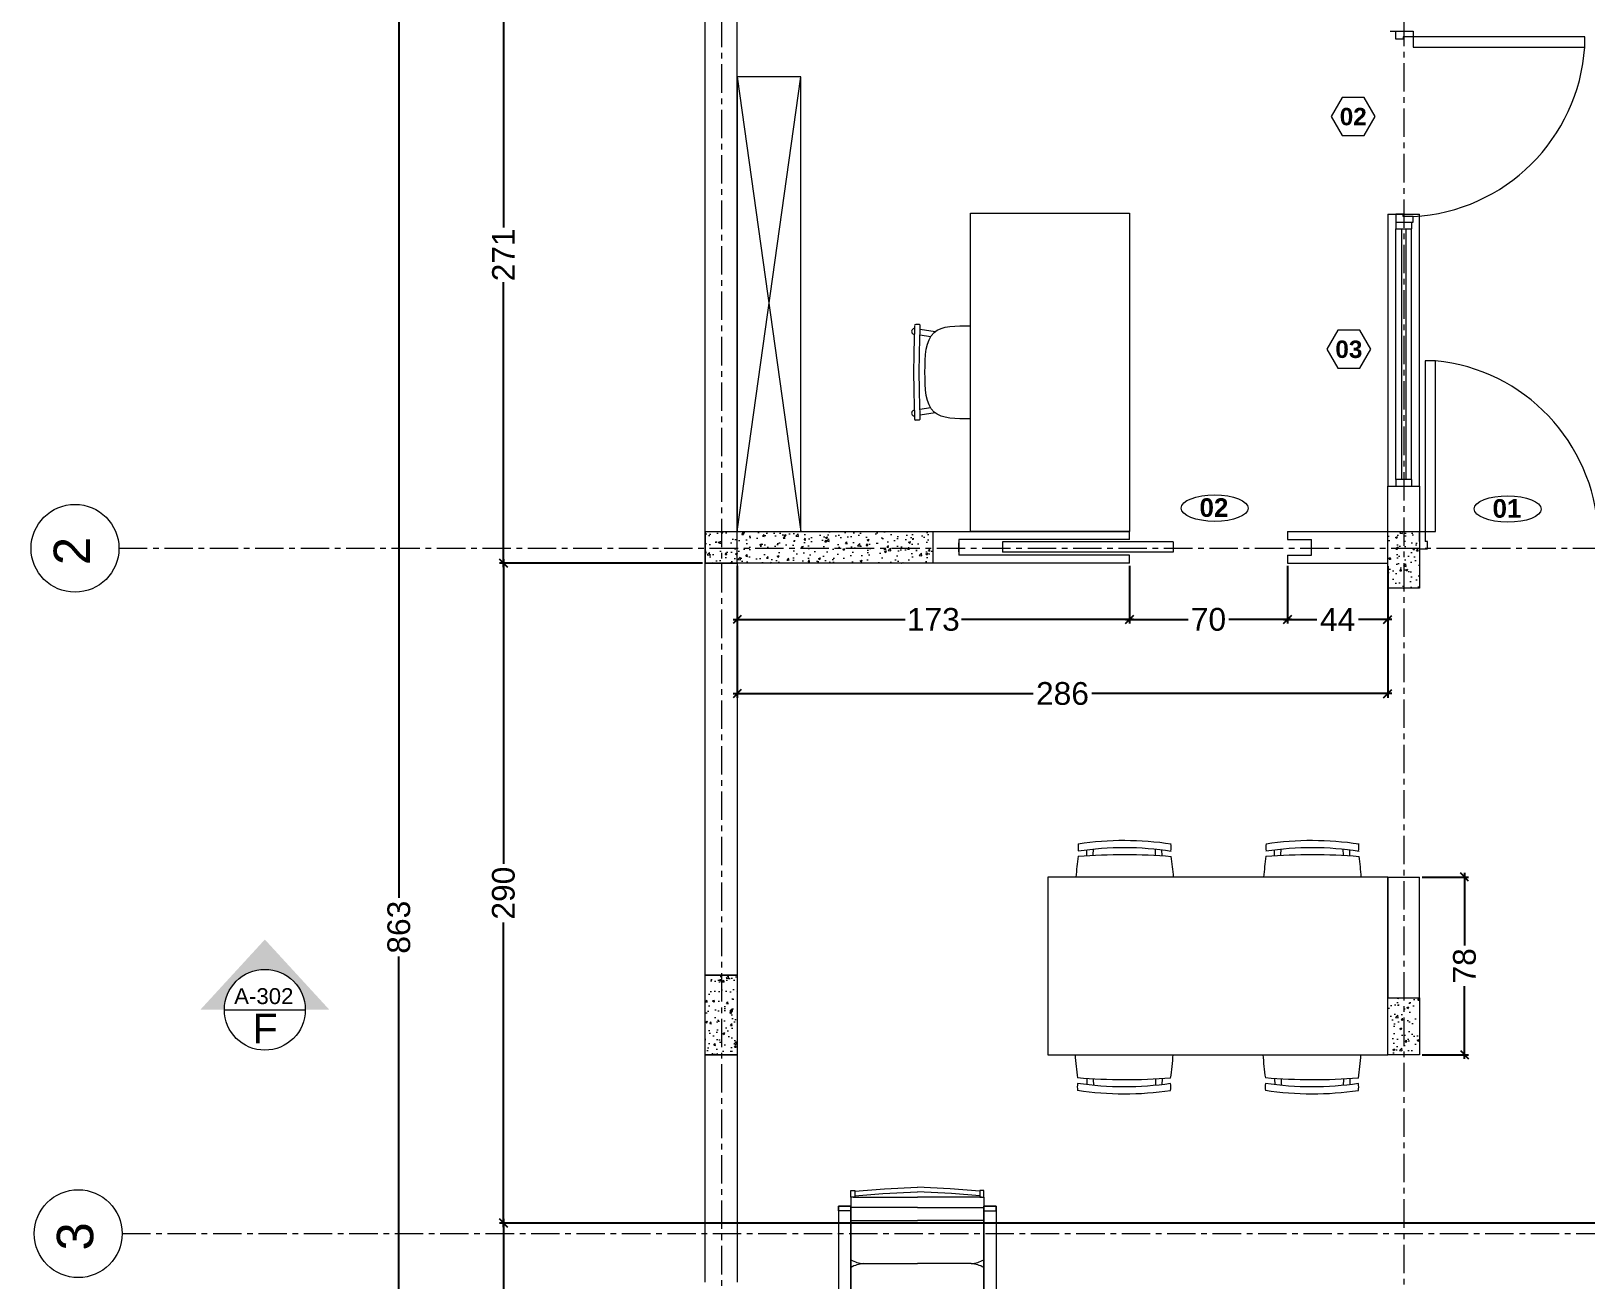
# Model space of a CAD drawing. Header units: centimetres. Extents: x 5667 to 17750, y 274 to 6203.
# Drawn here: x 7197 to 7881, y 874 to 1423 of the extents above; entities that cross this region are included whole.
import ezdxf
from ezdxf.enums import TextEntityAlignment as Align

# ---------------------------------------------------------------- set-up
doc = ezdxf.new("R2010")
doc.units = ezdxf.units.CM
doc.header["$MEASUREMENT"] = 0
doc.linetypes.add('CENTERX2', pattern=[4, 2.5, -0.5, 0.5, -0.5])
doc.layers.get('0').update_dxf_attribs({"lineweight": 18})
for name, color, linetype, lineweight in [('A-DOOR-FULL', 4, 'Continuous', 9), ('A-FURN', 8, 'Continuous', 9), ('A-GLAZ-FULL', 140, 'Continuous', 9), ('A-WALL-FULL', 7, 'Continuous', 20), ('G-ANNO-DIM', 3, 'Continuous', 9), ('G-ANNO-TEXT', 3, 'Continuous', 18), ('G-HEDGE', 104, 'Continuous', 9)]:
    doc.layers.add(name, color=color, linetype=linetype, lineweight=lineweight)
doc.styles.add('ARIAL', font='arial.ttf')
doc.styles.add('ARIAL-BOLD', font='')
doc.styles.get('ARIAL-BOLD').set_extended_font_data('Arial', bold=True)
doc.dimstyles.new('TICK_36', dxfattribs={"dimtxt": 10, "dimasz": 3.6, "dimexe": 1.8, "dimexo": 1.2, "dimgap": 1.8, "dimtad": 0, "dimdec": 0, "dimzin": 0, "dimdsep": 46, "dimtxsty": 'ARIAL', "dimblk": 'OBLIQUE', "dimcen": 1.8, "dimdle": 1.8, "dimclrd": 256, "dimclrt": 256, "dimadec": 0, "dimazin": 0, "dimtfac": 1, "dimtdec": 0, "dimtmove": 1, "dimatfit": 3, "dimldrblk": 'OPEN90', "dimfxl": 1, "dimtolj": 1, "dimtzin": 0, "dimarcsym": 0})
pattern_1 = [(50, (10839.075, 9323.7155), (9.120779, -0.7979644), [0.953707, -10.490779]), (355, (10839.075, 9323.715), (-1.764375, 9.56494), [0.762966, -8.392624]), (100.451, (10839.835, 9323.649), (7.356437, 8.766932), [0.810526, -8.915786]), (46.1842, (10839.075, 9326.259), (13.57113, -2.10478), [1.43056, -15.73617]), (96.6356, (10840.206, 9326.083), (11.885256, 12.386957), [1.21579, -13.373679]), (351.184, (10839.075, 9326.259), (11.885275, 12.386936), [1.144449, -12.588935]), (21, (10840.3466, 9325.623), (7.590352, -5.1197566), [0.953707, -10.490779]), (326, (10840.347, 9325.623), (3.094018, 9.221071), [0.762966, -8.392624]), (71.4514, (10840.979, 9325.196), (10.684349, 4.1013344), [0.810526, -8.915786]), (37.5, (10839.075, 9323.7155), (0.1546259, 4.2331103), [0, -8.2908948, 0, -8.5197845, 0, -8.4244138]), (7.5, (10839.075, 9323.7155), (3.3452176, 5.0153773), [0, -4.8575488, 0, -8.1001534, 0, -3.2108143]), (327.5, (10836.2393, 9323.7155), (6.7881223, -0.2868002), [0, -3.179024, 0, -9.918555, 0, -13.1611597]), (317.5, (10834.9677, 9323.7155), (7.4158462, 1.272936), [0, -4.1327313, 0, -6.586938, 0, -9.346331])]

# ---------------------------------------------------------------- blocks, each defined once
blk = doc.blocks.new('A$C08E36EE4')
for p, q in [((-27.99, 59.11), (-28.57, 59.11)), ((-28.57, 55.8), (-11.71, 55.8)), ((5.14, 55.8), (-11.71, 55.8)), ((4.57, 59.11), (5.14, 59.11)), ((-25.36, 44.89), (-11.71, 44.89)), ((1.93, 44.89), (-11.71, 44.89)), ((-19.81, 18.25), (-11.55, 18.25)), ((-3.62, 18.25), (-11.88, 18.25))]:
    blk.add_line(p, q)
for points in [[(-28.57, 63.41), (-27.58, 63.41), (-27.58, 61.76), (-28.57, 61.76)], [(5.14, 63.41), (4.15, 63.41), (4.15, 61.76), (5.14, 61.76)], [(-31.71, 22.71), (-28.57, 22.71), (-28.57, 59.44), (-31.71, 59.44)], [(-31.71, 59.44), (-28.57, 59.44), (-28.57, 58.26), (-31.71, 58.26)], [(8.29, 22.71), (5.14, 22.71), (5.14, 59.44), (8.29, 59.44)], [(8.29, 59.44), (5.14, 59.44), (5.14, 58.26), (8.29, 58.26)]]:
    blk.add_lwpolyline(points, close=True)
for points in [[(-27.58, 63.25), (-20.05, 63.87), (-11.71, 64.24)], [(4.15, 63.25), (-3.38, 63.87), (-11.71, 64.24)], [(-28.57, 61.76), (-28.57, 19.4)], [(-27.98, 61.76), (-11.71, 61.76)], [(-27.58, 62.09), (-20.42, 62.69), (-11.71, 63.08)], [(4.15, 62.09), (-3.01, 62.69), (-11.71, 63.08)], [(4.55, 61.76), (-11.71, 61.76)], [(5.14, 61.76), (5.14, 19.4)], [(-11.71, 59.11), (-27.99, 59.11)], [(-11.71, 59.11), (4.57, 59.11)]]:
    blk.add_lwpolyline(points)
for centre, radius, start, end in [((-25.08, 51.44), 6.56, 237.8862, 267.5576), ((-25.08, 38.33), 6.56, 92.4424, 122.1138), ((1.65, 51.44), 6.56, 272.4424, 302.1138), ((1.65, 38.33), 6.56, 57.8862, 87.5576), ((-20.57, 46.26), 28.02, 253.4121, 271.5567), ((-2.86, 46.26), 28.02, 268.4433, 286.5879)]:
    blk.add_arc(centre, radius, start, end)
blk = doc.blocks.new('division')
at = {"linetype": 'CENTERX2', "ltscale": 5}
blk.add_line((0, 1474.86), (0, 19.33), dxfattribs=at)
blk.add_circle((0, 1494.19), 19.33)
at = {"linetype": 'CENTERX2', "ltscale": 5, "style": 'ARIAL'}
for p in [(-7.42, 1487.59), (-7.06, -6.48)]:
    blk.add_attdef('A', p, '', height=16, dxfattribs=at)
blk = doc.blocks.new('section plan')
h = blk.add_hatch(color=256)
h.dxf.hatch_style = 1
h.paths.add_polyline_path([(56.88, 0.31), (46.28, 0.31, -1), (10.72, 0.31), (0.12, 0.31), (28.5, -30.58)])
blk.add_line((46.28, 0.34), (10.72, 0.34))
blk.add_circle((28.5, 0.34), 17.78)
at = {"style": 'ARIAL'}
for tag, height, p in [('A', 13, (28.38, 8.58)), ('A-301', 7, (28.96, -5.66))]:
    blk.add_attdef(tag, text='', height=height, dxfattribs=at).set_placement(p, align=Align.MIDDLE_CENTER)
blk = doc.blocks.new('_Oblique')
at = {"color": 0, "linetype": 'ByBlock', "lineweight": -2}
blk.add_line((-0.5, -0.5), (0.5, 0.5), dxfattribs=at)
blk = doc.blocks.new('*D21')
at = {"layer": 'Defpoints', "color": 0, "ltscale": 5, "transparency": 16777216}
for p in [(8408.54, 1633.45), (7493.38, 1460.73), (8408.54, 1203.35)]:
    blk.add_point(p, dxfattribs=at)
at = {"layer": 'G-ANNO-DIM', "lineweight": -2, "ltscale": 5, "transparency": 16777216}
for p, q in [((7491.58, 1633.45), (7938.08, 1633.45)), ((8410.34, 1633.45), (7963.85, 1633.45))]:
    blk.add_line(p, q, dxfattribs=at)
at = {"layer": 'G-ANNO-DIM', "color": 0, "lineweight": -2, "ltscale": 5, "transparency": 16777216}
for p, q in [((7493.38, 1461.93), (7493.38, 1635.25)), ((8408.54, 1204.55), (8408.54, 1635.25))]:
    blk.add_line(p, q, dxfattribs=at)
at = {"layer": 'G-ANNO-DIM', "lineweight": -2, "ltscale": 5, "transparency": 16777216, "xscale": 3.6, "yscale": 3.6, "zscale": 3.6, "rotation": 180}
blk.add_blockref('_Oblique', (7493.38, 1633.45), dxfattribs=at)
at = {"layer": 'G-ANNO-DIM', "lineweight": -2, "ltscale": 5, "transparency": 16777216, "xscale": 3.6, "yscale": 3.6, "zscale": 3.6}
blk.add_blockref('_Oblique', (8408.54, 1633.45), dxfattribs=at)
at = {"layer": 'G-ANNO-DIM', "ltscale": 5, "transparency": 16777216, "insert": (7950.96, 1633.45), "char_height": 10, "attachment_point": 5, "style": 'ARIAL'}
blk.add_mtext('\\A1;915', dxfattribs=at)
blk = doc.blocks.new('_Open90')
at = {"color": 0, "linetype": 'ByBlock', "lineweight": -2}
for p, q in [((0, 0), (-1, 0)), ((-0.5, 0.5), (0, 0)), ((0, 0), (-0.5, -0.5))]:
    blk.add_line(p, q, dxfattribs=at)
blk = doc.blocks.new('codice finestra')
at = {"color": 7}
blk.add_lwpolyline([(15.16, 8.75), (10.11, 17.51), (0, 17.51), (-5.05, 8.75), (0, 0), (10.11, 0)], close=True, dxfattribs=at)
at = {"layer": 'G-HEDGE', "style": 'ARIAL-BOLD'}
blk.add_attdef('01', text='', height=8, dxfattribs=at).set_placement((5.11, 8.71), align=Align.MIDDLE_CENTER)
blk = doc.blocks.new('codice porta')
at = {"color": 7}
blk.add_ellipse((0, 0), major_axis=(-14.41, 0.04), ratio=0.395468, dxfattribs=at)
at = {"layer": 'G-HEDGE', "style": 'ARIAL-BOLD'}
blk.add_attdef('01', text='', height=8, dxfattribs=at).set_placement((-0.32, 0.25), align=Align.MIDDLE_CENTER)
blk = doc.blocks.new('*D95')
at = {"layer": 'Defpoints', "color": 0, "transparency": 16777216}
for p in [(7749.64, 1189.33), (7793.76, 1189.29), (7793.76, 1164.56)]:
    blk.add_point(p, dxfattribs=at)
at = {"layer": 'G-ANNO-DIM', "color": 0, "lineweight": -2, "transparency": 16777216}
for p, q in [((7749.64, 1188.13), (7749.64, 1162.76)), ((7793.76, 1188.09), (7793.76, 1162.76))]:
    blk.add_line(p, q, dxfattribs=at)
at = {"layer": 'G-ANNO-DIM', "lineweight": -2, "transparency": 16777216}
for p, q in [((7747.84, 1164.56), (7762.56, 1164.56)), ((7795.56, 1164.56), (7780.84, 1164.56))]:
    blk.add_line(p, q, dxfattribs=at)
at = {"layer": 'G-ANNO-DIM', "lineweight": -2, "transparency": 16777216, "xscale": 3.6, "yscale": 3.6, "zscale": 3.6, "rotation": 180}
blk.add_blockref('_Oblique', (7749.64, 1164.56), dxfattribs=at)
at = {"layer": 'G-ANNO-DIM', "lineweight": -2, "transparency": 16777216, "xscale": 3.6, "yscale": 3.6, "zscale": 3.6}
blk.add_blockref('_Oblique', (7793.76, 1164.56), dxfattribs=at)
at = {"layer": 'G-ANNO-DIM', "transparency": 16777216, "insert": (7771.7, 1164.56), "char_height": 10, "attachment_point": 5, "style": 'ARIAL'}
blk.add_mtext('\\A1;44', dxfattribs=at)
blk = doc.blocks.new('*D96')
at = {"layer": 'Defpoints', "color": 0, "transparency": 16777216}
for p in [(7680.07, 1189.33), (7749.64, 1189.33), (7749.64, 1164.56)]:
    blk.add_point(p, dxfattribs=at)
at = {"layer": 'G-ANNO-DIM', "color": 0, "lineweight": -2, "transparency": 16777216}
for p, q in [((7680.07, 1188.13), (7680.07, 1162.76)), ((7749.64, 1188.13), (7749.64, 1162.76))]:
    blk.add_line(p, q, dxfattribs=at)
at = {"layer": 'G-ANNO-DIM', "lineweight": -2, "transparency": 16777216}
for p, q in [((7678.27, 1164.56), (7705.95, 1164.56)), ((7751.44, 1164.56), (7723.76, 1164.56))]:
    blk.add_line(p, q, dxfattribs=at)
at = {"layer": 'G-ANNO-DIM', "lineweight": -2, "transparency": 16777216, "xscale": 3.6, "yscale": 3.6, "zscale": 3.6, "rotation": 180}
blk.add_blockref('_Oblique', (7680.07, 1164.56), dxfattribs=at)
at = {"layer": 'G-ANNO-DIM', "lineweight": -2, "transparency": 16777216, "xscale": 3.6, "yscale": 3.6, "zscale": 3.6}
blk.add_blockref('_Oblique', (7749.64, 1164.56), dxfattribs=at)
at = {"layer": 'G-ANNO-DIM', "transparency": 16777216, "insert": (7714.85, 1164.56), "char_height": 10, "attachment_point": 5, "style": 'ARIAL'}
blk.add_mtext('\\A1;70', dxfattribs=at)
blk = doc.blocks.new('*D105')
at = {"layer": 'Defpoints', "color": 0, "transparency": 16777216}
for p in [(7493.38, 1460.73), (7358.51, 597.58), (7493.38, 597.58)]:
    blk.add_point(p, dxfattribs=at)
at = {"layer": 'G-ANNO-DIM', "color": 0, "lineweight": -2, "transparency": 16777216}
for p, q in [((7492.18, 1460.73), (7356.71, 1460.73)), ((7492.18, 597.58), (7356.71, 597.58))]:
    blk.add_line(p, q, dxfattribs=at)
at = {"layer": 'G-ANNO-DIM', "lineweight": -2, "transparency": 16777216}
for p, q in [((7358.51, 1462.53), (7358.51, 1042.01)), ((7358.51, 595.78), (7358.51, 1016.3))]:
    blk.add_line(p, q, dxfattribs=at)
at = {"layer": 'G-ANNO-DIM', "lineweight": -2, "transparency": 16777216, "xscale": 3.6, "yscale": 3.6, "zscale": 3.6}
for p, rotation in [((7358.51, 1460.73), 90), ((7358.51, 597.58), 270)]:
    blk.add_blockref('_Oblique', p, dxfattribs=dict(at, rotation=rotation))
at = {"layer": 'G-ANNO-DIM', "transparency": 16777216, "insert": (7358.51, 1029.15), "char_height": 10, "attachment_point": 5, "rotation": 90, "style": 'ARIAL'}
blk.add_mtext('\\A1;863', dxfattribs=at)
blk = doc.blocks.new('*D106')
at = {"layer": 'Defpoints', "color": 0, "transparency": 16777216}
for p in [(7888.88, 898.95), (7404.53, 597.58), (7493.38, 597.58)]:
    blk.add_point(p, dxfattribs=at)
at = {"layer": 'G-ANNO-DIM', "color": 0, "lineweight": -2, "transparency": 16777216}
for p, q in [((7887.68, 898.95), (7402.73, 898.95)), ((7492.18, 597.58), (7402.73, 597.58))]:
    blk.add_line(p, q, dxfattribs=at)
at = {"layer": 'G-ANNO-DIM', "lineweight": -2, "transparency": 16777216}
for p, q in [((7404.53, 900.75), (7404.53, 760.14)), ((7404.53, 595.78), (7404.53, 736.39))]:
    blk.add_line(p, q, dxfattribs=at)
at = {"layer": 'G-ANNO-DIM', "lineweight": -2, "transparency": 16777216, "xscale": 3.6, "yscale": 3.6, "zscale": 3.6}
for p, rotation in [((7404.53, 898.95), 90), ((7404.53, 597.58), 270)]:
    blk.add_blockref('_Oblique', p, dxfattribs=dict(at, rotation=rotation))
at = {"layer": 'G-ANNO-DIM', "transparency": 16777216, "insert": (7404.53, 748.26), "char_height": 10, "attachment_point": 5, "rotation": 90, "style": 'ARIAL'}
blk.add_mtext('\\A1;301', dxfattribs=at)
blk = doc.blocks.new('*D107')
at = {"layer": 'Defpoints', "color": 0, "transparency": 16777216}
for p in [(7404.53, 1189.33), (7493.38, 1189.33), (7888.88, 898.95)]:
    blk.add_point(p, dxfattribs=at)
at = {"layer": 'G-ANNO-DIM', "lineweight": -2, "transparency": 16777216}
for p, q in [((7404.53, 1191.13), (7404.53, 1057.05)), ((7404.53, 897.15), (7404.53, 1031.22))]:
    blk.add_line(p, q, dxfattribs=at)
at = {"layer": 'G-ANNO-DIM', "color": 0, "lineweight": -2, "transparency": 16777216}
for p, q in [((7492.18, 1189.33), (7402.73, 1189.33)), ((7887.68, 898.95), (7402.73, 898.95))]:
    blk.add_line(p, q, dxfattribs=at)
at = {"layer": 'G-ANNO-DIM', "lineweight": -2, "transparency": 16777216, "xscale": 3.6, "yscale": 3.6, "zscale": 3.6}
for p, rotation in [((7404.53, 1189.33), 90), ((7404.53, 898.95), 270)]:
    blk.add_blockref('_Oblique', p, dxfattribs=dict(at, rotation=rotation))
at = {"layer": 'G-ANNO-DIM', "transparency": 16777216, "insert": (7404.53, 1044.14), "char_height": 10, "attachment_point": 5, "rotation": 90, "style": 'ARIAL'}
blk.add_mtext('\\A1;290', dxfattribs=at)
blk = doc.blocks.new('*D108')
at = {"layer": 'Defpoints', "color": 0, "transparency": 16777216}
for p in [(7404.53, 1460.73), (7493.38, 1460.73), (7493.38, 1189.33)]:
    blk.add_point(p, dxfattribs=at)
at = {"layer": 'G-ANNO-DIM', "color": 0, "lineweight": -2, "transparency": 16777216}
for p, q in [((7492.18, 1460.73), (7402.73, 1460.73)), ((7492.18, 1189.33), (7402.73, 1189.33))]:
    blk.add_line(p, q, dxfattribs=at)
at = {"layer": 'G-ANNO-DIM', "lineweight": -2, "transparency": 16777216}
for p, q in [((7404.53, 1462.53), (7404.53, 1337)), ((7404.53, 1187.53), (7404.53, 1313.06))]:
    blk.add_line(p, q, dxfattribs=at)
at = {"layer": 'G-ANNO-DIM', "lineweight": -2, "transparency": 16777216, "xscale": 3.6, "yscale": 3.6, "zscale": 3.6}
for p, rotation in [((7404.53, 1460.73), 90), ((7404.53, 1189.33), 270)]:
    blk.add_blockref('_Oblique', p, dxfattribs=dict(at, rotation=rotation))
at = {"layer": 'G-ANNO-DIM', "transparency": 16777216, "insert": (7404.53, 1325.03), "char_height": 10, "attachment_point": 5, "rotation": 90, "style": 'ARIAL'}
blk.add_mtext('\\A1;271', dxfattribs=at)
blk = doc.blocks.new('*D117')
at = {"layer": 'Defpoints', "color": 0, "transparency": 16777216}
for p in [(7807.78, 1548.59), (7807.78, 1460.73), (8094.14, 1203.35)]:
    blk.add_point(p, dxfattribs=at)
at = {"layer": 'G-ANNO-DIM', "lineweight": -2, "transparency": 16777216}
for p, q in [((7805.98, 1548.59), (7938.03, 1548.59)), ((8095.94, 1548.59), (7963.89, 1548.59))]:
    blk.add_line(p, q, dxfattribs=at)
at = {"layer": 'G-ANNO-DIM', "color": 0, "lineweight": -2, "transparency": 16777216}
for p, q in [((7807.78, 1461.93), (7807.78, 1550.39)), ((8094.14, 1204.55), (8094.14, 1550.39))]:
    blk.add_line(p, q, dxfattribs=at)
at = {"layer": 'G-ANNO-DIM', "lineweight": -2, "transparency": 16777216, "xscale": 3.6, "yscale": 3.6, "zscale": 3.6, "rotation": 180}
blk.add_blockref('_Oblique', (7807.78, 1548.59), dxfattribs=at)
at = {"layer": 'G-ANNO-DIM', "lineweight": -2, "transparency": 16777216, "xscale": 3.6, "yscale": 3.6, "zscale": 3.6}
blk.add_blockref('_Oblique', (8094.14, 1548.59), dxfattribs=at)
at = {"layer": 'G-ANNO-DIM', "transparency": 16777216, "insert": (7950.96, 1548.59), "char_height": 10, "attachment_point": 5, "style": 'ARIAL'}
blk.add_mtext('\\A1;286', dxfattribs=at)
blk = doc.blocks.new('*D120')
at = {"layer": 'Defpoints', "color": 0, "transparency": 16777216}
for p in [(7807.78, 1051.23), (7827.56, 1051.23), (7807.78, 973.05)]:
    blk.add_point(p, dxfattribs=at)
at = {"layer": 'G-ANNO-DIM', "color": 0, "lineweight": -2, "transparency": 16777216}
for p, q in [((7808.98, 1051.23), (7829.36, 1051.23)), ((7808.98, 973.05), (7829.36, 973.05))]:
    blk.add_line(p, q, dxfattribs=at)
at = {"layer": 'G-ANNO-DIM', "lineweight": -2, "transparency": 16777216}
for p, q in [((7827.56, 1053.03), (7827.56, 1021.07)), ((7827.56, 971.25), (7827.56, 1003.21))]:
    blk.add_line(p, q, dxfattribs=at)
at = {"layer": 'G-ANNO-DIM', "lineweight": -2, "transparency": 16777216, "xscale": 3.6, "yscale": 3.6, "zscale": 3.6}
for p, rotation in [((7827.56, 1051.23), 90), ((7827.56, 973.05), 270)]:
    blk.add_blockref('_Oblique', p, dxfattribs=dict(at, rotation=rotation))
at = {"layer": 'G-ANNO-DIM', "transparency": 16777216, "insert": (7827.56, 1012.14), "char_height": 10, "attachment_point": 5, "rotation": 90, "style": 'ARIAL'}
blk.add_mtext('\\A1;78', dxfattribs=at)
blk = doc.blocks.new('*D122')
at = {"layer": 'Defpoints', "color": 0, "transparency": 16777216}
for p in [(7507.4, 1189.33), (7680.07, 1189.33), (7680.07, 1164.56)]:
    blk.add_point(p, dxfattribs=at)
at = {"layer": 'G-ANNO-DIM', "color": 0, "lineweight": -2, "transparency": 16777216}
for p, q in [((7507.4, 1188.13), (7507.4, 1162.76)), ((7680.07, 1188.13), (7680.07, 1162.76))]:
    blk.add_line(p, q, dxfattribs=at)
at = {"layer": 'G-ANNO-DIM', "lineweight": -2, "transparency": 16777216}
for p, q in [((7505.6, 1164.56), (7581.36, 1164.56)), ((7681.87, 1164.56), (7606.11, 1164.56))]:
    blk.add_line(p, q, dxfattribs=at)
at = {"layer": 'G-ANNO-DIM', "lineweight": -2, "transparency": 16777216, "xscale": 3.6, "yscale": 3.6, "zscale": 3.6, "rotation": 180}
blk.add_blockref('_Oblique', (7507.4, 1164.56), dxfattribs=at)
at = {"layer": 'G-ANNO-DIM', "lineweight": -2, "transparency": 16777216, "xscale": 3.6, "yscale": 3.6, "zscale": 3.6}
blk.add_blockref('_Oblique', (7680.07, 1164.56), dxfattribs=at)
at = {"layer": 'G-ANNO-DIM', "transparency": 16777216, "insert": (7593.73, 1164.56), "char_height": 10, "attachment_point": 5, "style": 'ARIAL'}
blk.add_mtext('\\A1;173', dxfattribs=at)
blk = doc.blocks.new('*D123')
at = {"layer": 'Defpoints', "color": 0, "transparency": 16777216}
for p in [(7507.4, 1189.29), (7793.76, 1189.29), (7507.4, 1131.95)]:
    blk.add_point(p, dxfattribs=at)
at = {"layer": 'G-ANNO-DIM', "color": 0, "lineweight": -2, "transparency": 16777216}
for p, q in [((7507.4, 1188.09), (7507.4, 1130.15)), ((7793.76, 1188.09), (7793.76, 1130.15))]:
    blk.add_line(p, q, dxfattribs=at)
at = {"layer": 'G-ANNO-DIM', "lineweight": -2, "transparency": 16777216}
for p, q in [((7505.6, 1131.95), (7637.65, 1131.95)), ((7795.56, 1131.95), (7663.51, 1131.95))]:
    blk.add_line(p, q, dxfattribs=at)
at = {"layer": 'G-ANNO-DIM', "lineweight": -2, "transparency": 16777216, "xscale": 3.6, "yscale": 3.6, "zscale": 3.6, "rotation": 180}
blk.add_blockref('_Oblique', (7507.4, 1131.95), dxfattribs=at)
at = {"layer": 'G-ANNO-DIM', "lineweight": -2, "transparency": 16777216, "xscale": 3.6, "yscale": 3.6, "zscale": 3.6}
blk.add_blockref('_Oblique', (7793.76, 1131.95), dxfattribs=at)
at = {"layer": 'G-ANNO-DIM', "transparency": 16777216, "insert": (7650.58, 1131.95), "char_height": 10, "attachment_point": 5, "style": 'ARIAL'}
blk.add_mtext('\\A1;286', dxfattribs=at)

msp = doc.modelspace()

# ---------------------------------------------------------------- hatches: boundary and pattern name
at = {"layer": 'A-FURN'}
h = msp.add_hatch(dxfattribs=at)
h.set_pattern_fill('AR-CONC', color=256, scale=0.050063, style=0)
h.set_pattern_definition(pattern_1)
h.paths.add_polyline_path([(7493.38, 1203.35), (7493.38, 1189.33), (7593.51, 1189.33), (7593.51, 1202.92, 0.366815), (7590.37, 1202.34), (7589.98, 1202.66, -0.089578), (7590.78, 1203.35)])
h = msp.add_hatch(dxfattribs=at)
h.set_pattern_fill('AR-CONC', color=256, scale=0.050063, style=0)
h.set_pattern_definition([(50, (10838.574, 9323.7155), (9.120779, -0.7979644), [0.953707, -10.490779]), (355, (10838.574, 9323.715), (-1.764375, 9.56494), [0.762966, -8.392624]), (100.451, (10839.334, 9323.649), (7.356437, 8.766932), [0.810526, -8.915786]), (46.1842, (10838.574, 9326.259), (13.57113, -2.10478), [1.43056, -15.73617]), (96.6356, (10839.705, 9326.083), (11.885256, 12.386957), [1.21579, -13.373679]), (351.184, (10838.574, 9326.259), (11.885275, 12.386936), [1.144449, -12.588935]), (21, (10839.846, 9325.623), (7.590352, -5.1197566), [0.953707, -10.490779]), (326, (10839.846, 9325.623), (3.094018, 9.221071), [0.762966, -8.392624]), (71.4514, (10840.4785, 9325.196), (10.684349, 4.1013344), [0.810526, -8.915786]), (37.5, (10838.5743, 9323.7155), (0.1546259, 4.2331103), [0, -8.2908948, 0, -8.5197845, 0, -8.4244138]), (7.5, (10838.5743, 9323.7155), (3.3452176, 5.0153773), [0, -4.8575488, 0, -8.1001534, 0, -3.2108143]), (327.5, (10835.7387, 9323.7155), (6.7881223, -0.2868002), [0, -3.179024, 0, -9.918555, 0, -13.1611597]), (317.5, (10834.467, 9323.7155), (7.4158462, 1.272936), [0, -4.1327313, 0, -6.586938, 0, -9.346331])])
h.paths.add_polyline_path([(7807.78, 1203.35), (7793.76, 1203.35), (7793.76, 1178.31), (7807.78, 1178.31)])
h = msp.add_hatch(dxfattribs=at)
h.set_pattern_fill('AR-CONC', color=256, scale=0.050063, style=0)
h.set_pattern_definition(pattern_1)
h.paths.add_polyline_path([(7507.4, 1008.1), (7493.38, 1008.1), (7493.38, 973.05), (7507.4, 973.05)])
h = msp.add_hatch(dxfattribs=at)
h.set_pattern_fill('AR-CONC', color=256, scale=0.050063, style=0)
h.set_pattern_definition([(50, (10838.574, 9323.7155), (9.120779, -0.7979644), [0.953707, -10.490779]), (355, (10838.574, 9323.715), (-1.764375, 9.56494), [0.762966, -8.392624]), (100.451, (10839.334, 9323.649), (7.356437, 8.766932), [0.810526, -8.915786]), (46.1842, (10838.574, 9326.259), (13.57113, -2.10478), [1.43056, -15.73617]), (96.6356, (10839.705, 9326.083), (11.885256, 12.386957), [1.21579, -13.373679]), (351.184, (10838.574, 9326.259), (11.885275, 12.386936), [1.144449, -12.588935]), (21, (10839.846, 9325.623), (7.590352, -5.1197566), [0.953707, -10.490779]), (326, (10839.846, 9325.623), (3.094018, 9.221071), [0.762966, -8.392624]), (71.4514, (10840.4785, 9325.196), (10.684349, 4.1013344), [0.810526, -8.915786]), (37.5, (10838.5743, 9323.7155), (0.1546259, 4.2331103), [0, -8.2908948, 0, -8.5197845, 0, -8.4244138]), (7.5, (10838.5743, 9323.7155), (3.3452176, 5.0153773), [0, -4.8575488, 0, -8.1001534, 0, -3.2108143]), (327.5, (10835.7387, 9323.7155), (6.7881223, -0.2868002), [0, -3.179024, 0, -9.918555, 0, -13.1611597]), (317.5, (10834.467, 9323.7155), (7.4158462, 1.272936), [0, -4.1327313, 0, -6.586938, 0, -9.346331])])
h.paths.add_polyline_path([(7807.78, 998.09), (7793.76, 998.09), (7793.76, 973.05), (7807.78, 973.05)])

# ---------------------------------------------------------------- linework, layer by layer
at = {"layer": 'A-DOOR-FULL'}
for p, q in [((7699.31, 1198.75), (7624.21, 1198.75)), ((7624.21, 1198.75), (7624.21, 1194.25)), ((7699.31, 1198.75), (7699.31, 1194.25)), ((7699.31, 1194.25), (7624.21, 1194.25))]:
    msp.add_line(p, q, dxfattribs=at)
for points in [[(7800.48, 1420.99), (7800.48, 1419.99), (7797.27, 1419.99), (7797.27, 1423.49), (7800.48, 1423.49)], [(7800.48, 1423.49), (7800.48, 1423.49), (7804.98, 1423.49), (7804.98, 1420.99), (7800.48, 1420.99)], [(7800.48, 1341.89), (7800.48, 1342.89), (7797.27, 1342.89), (7797.27, 1339.38), (7800.48, 1339.38)], [(7800.48, 1339.38), (7800.48, 1339.38), (7804.98, 1339.38), (7804.98, 1341.89), (7800.48, 1341.89)]]:
    msp.add_lwpolyline(points, dxfattribs=at)
for points in [[(7880.44, 1420.99), (7804.98, 1420.99), (7804.98, 1416.48), (7880.44, 1416.48)], [(7810.28, 1278.44), (7810.28, 1203.35), (7814.79, 1203.35), (7814.79, 1278.44)]]:
    msp.add_lwpolyline(points, close=True, dxfattribs=at)
for centre, radius, start, end in [((7800.67, 1421.72), 79.94, 273.09333, 356.24628), ((7806.77, 1199.13), 79.72, 3.03386, 84.22898)]:
    msp.add_arc(centre, radius, start, end, dxfattribs=at)
at = {"layer": 'A-FURN'}
for p, q in [((7507.4, 1403.35), (7535.4, 1203.35)), ((7507.4, 1203.35), (7535.4, 1403.35)), ((7610.07, 1203.35), (7610.07, 1343.35)), ((7610.07, 1343.35), (7680.07, 1343.35)), ((7680.07, 1343.35), (7680.07, 1203.35)), ((7793.76, 1342.89), (7793.76, 1223.24)), ((7793.76, 1342.89), (7807.78, 1342.89)), ((7807.78, 1223.24), (7807.78, 1342.89)), ((7587.51, 1294.35), (7586.01, 1294.35)), ((7585.47, 1292.59), (7585.46, 1292.59)), ((7592.55, 1289.01), (7587.88, 1289.71)), ((7594.5, 1291.2), (7587.96, 1292.2)), ((7585.47, 1254.11), (7585.46, 1254.11)), ((7592.55, 1257.68), (7587.88, 1256.98)), ((7594.5, 1255.49), (7587.96, 1254.49)), ((7587.51, 1252.35), (7586.01, 1252.35)), ((7793.76, 1223.24), (7807.78, 1223.24)), ((7680.07, 1203.35), (7610.07, 1203.35)), ((7661.17, 1063.23), (7661.1, 1060.62)), ((7664.04, 1063.58), (7663.96, 1060.79)), ((7691.6, 1060.76), (7691.52, 1063.57)), ((7694.46, 1060.61), (7694.37, 1063.24)), ((7743.82, 1063.23), (7743.75, 1060.62)), ((7746.68, 1063.58), (7746.6, 1060.79)), ((7774.24, 1060.76), (7774.16, 1063.57)), ((7777.11, 1060.61), (7777.02, 1063.24)), ((7661.25, 962.5), (7661.34, 959.87)), ((7664.11, 962.34), (7664.19, 959.53)), ((7691.67, 959.52), (7691.75, 962.32)), ((7694.54, 959.87), (7694.61, 962.49)), ((7743.92, 962.5), (7744.01, 959.87)), ((7746.78, 962.34), (7746.86, 959.53)), ((7774.34, 959.52), (7774.42, 962.32)), ((7777.21, 959.87), (7777.28, 962.49))]:
    msp.add_line(p, q, dxfattribs=at)
msp.add_lwpolyline([(7535.4, 1203.35), (7535.4, 1403.35), (7507.4, 1403.35), (7507.4, 1203.35), (7535.4, 1203.35)], dxfattribs=at)
for points in [[(7657.51, 1060.35, -0.040002), (7698.49, 1060.31, -3.508425)], [(7657.52, 1062.73, -0.076135), (7698.48, 1062.68, -3.508425)], [(7657.53, 1065.88, -0.076111), (7698.48, 1065.82, -3.508425)], [(7740.16, 1060.35, -0.040002), (7781.13, 1060.31, -3.508425)], [(7740.17, 1062.73, -0.076135), (7781.12, 1062.68, -3.508425)], [(7740.18, 1065.88, -0.076111), (7781.12, 1065.82, -3.508425)], [(7698.19, 962.75, -0.040002), (7657.22, 962.8, -3.508425)], [(7698.18, 960.37, -0.076135), (7657.23, 960.43, -3.508425)], [(7780.87, 962.75, -0.040002), (7739.89, 962.8, -3.508425)], [(7780.85, 960.37, -0.076135), (7739.9, 960.43, -3.508425)], [(7698.18, 957.22, -0.076111), (7657.23, 957.28, -3.508425)], [(7780.85, 957.22, -0.076111), (7739.9, 957.28, -3.508425)]]:
    msp.add_lwpolyline(points, format="xyb", dxfattribs=at)
msp.add_lwpolyline([(7793.76, 973.05), (7793.76, 1051.23), (7644.17, 1051.23), (7644.17, 973.05)], close=True, dxfattribs=at)
for centre, radius, start, end in [((7586.01, 1293.85), 0.5, 90, 178.12918), ((7587.51, 1293.85), 0.5, 358.12081, 90), ((7585.43, 1291.34), 1.25, 88.29286, 268.36543), ((7585.43, 1255.35), 1.25, 91.63457, 271.70714), ((7586.01, 1252.85), 0.5, 181.87082, 270), ((7587.51, 1252.85), 0.5, 270, 1.87919), ((7668.24, 1064.28), 10.82, 171.51542, 188.24682), ((7687.6, 1064.27), 10.82, 351.51542, 8.24682), ((7750.88, 1064.28), 10.82, 171.51542, 188.24682), ((7770.24, 1064.27), 10.82, 351.51542, 8.24682), ((7800.85, 1039.68), 144.82, 171.79347, 175.42716), ((7555.19, 1039.94), 144.73, 4.47227, 8.08792), ((7883.5, 1039.68), 144.82, 171.79347, 175.42716), ((7637.84, 1039.94), 144.73, 4.47227, 8.08792), ((7800.51, 983.16), 144.73, 184.00292, 188.08792), ((7554.85, 983.42), 144.82, 351.79347, 355.8963), ((7883.19, 983.16), 144.73, 184.00292, 188.08792), ((7637.53, 983.42), 144.82, 351.79347, 355.8963), ((7667.93, 958.83), 10.82, 171.51542, 188.24682), ((7687.47, 958.82), 10.82, 351.51542, 8.24682), ((7750.6, 958.83), 10.82, 171.51542, 188.24682), ((7770.14, 958.82), 10.82, 351.51542, 8.24682)]:
    msp.add_arc(centre, radius, start, end, dxfattribs=at)
for points in [[(7585.51, 1293.86), (7585.29, 1287.02), (7584.85, 1273.35), (7585.29, 1259.67), (7585.51, 1252.83)], [(7588.01, 1252.86), (7587.79, 1259.69), (7587.35, 1273.35), (7587.79, 1287), (7588.01, 1293.83)]]:
    msp.add_open_spline(points, degree=3, dxfattribs=at)
msp.add_spline([(7610.07, 1252.85), (7594.07, 1255.85), (7590.07, 1273.35), (7594.07, 1290.85), (7610.07, 1293.85)], degree=3, dxfattribs=at)
at = {"layer": 'A-GLAZ-FULL'}
for p, q in [((7794.76, 1423.49), (7797.39, 1423.49)), ((7797.27, 1339.38), (7797.27, 1336.46)), ((7797.27, 1339.38), (7804.27, 1339.38)), ((7797.27, 1336.46), (7804.27, 1336.46)), ((7797.27, 1226.16), (7797.27, 1336.46)), ((7799.77, 1336.46), (7799.77, 1226.16)), ((7801.77, 1336.46), (7801.77, 1226.16)), ((7804.27, 1339.38), (7804.27, 1336.46)), ((7804.27, 1226.16), (7804.27, 1336.46)), ((7804.27, 1226.16), (7797.27, 1226.16)), ((7797.27, 1226.16), (7797.27, 1223.24)), ((7804.27, 1226.16), (7804.27, 1223.24)), ((7797.27, 1223.24), (7804.27, 1223.24))]:
    msp.add_line(p, q, dxfattribs=at)
at = {"layer": 'A-WALL-FULL'}
for p, q in [((7493.38, 1203.35), (7493.38, 1460.73)), ((7507.4, 1189.33), (7507.4, 1446.71)), ((7793.76, 1203.35), (7793.76, 1223.24)), ((7793.76, 1223.24), (7807.78, 1223.24)), ((7807.78, 1223.24), (7807.78, 1203.35)), ((7493.38, 1203.35), (7493.38, 1189.33)), ((7593.51, 1203.35), (7680.07, 1203.35)), ((7604.97, 1199.77), (7604.97, 1192.9)), ((7680.07, 1199.77), (7604.97, 1199.77)), ((7604.97, 1194.33), (7604.97, 1198.34)), ((7680.07, 1199.77), (7680.07, 1203.35)), ((7749.64, 1203.35), (7749.64, 1199.77)), ((7749.64, 1203.35), (7793.76, 1203.35)), ((7749.64, 1199.77), (7760.17, 1199.77)), ((7760.17, 1192.9), (7760.17, 1199.77)), ((7680.07, 1192.9), (7604.97, 1192.9)), ((7680.07, 1189.33), (7680.07, 1192.9)), ((7749.64, 1192.9), (7749.64, 1189.33)), ((7749.64, 1192.9), (7760.17, 1192.9)), ((7493.38, 1189.33), (7507.4, 1189.33)), ((7493.38, 1148.28), (7493.38, 1189.33)), ((7507.4, 1189.33), (7507.4, 1148.28)), ((7680.07, 1189.33), (7593.51, 1189.33)), ((7749.64, 1189.33), (7793.76, 1189.29)), ((7493.38, 1108.23), (7493.38, 1148.28)), ((7507.4, 1148.28), (7507.4, 1108.23)), ((7493.38, 1068.18), (7493.38, 1108.23)), ((7507.4, 1108.23), (7507.4, 1068.18)), ((7493.38, 1028.12), (7493.38, 1068.18)), ((7507.4, 1068.18), (7507.4, 1028.12)), ((7793.76, 1051.23), (7807.78, 1051.23)), ((7793.76, 1051.23), (7793.76, 998.09)), ((7807.78, 998.09), (7807.78, 1051.23)), ((7493.38, 1008.1), (7493.38, 1028.12)), ((7507.4, 1028.12), (7507.4, 1008.1)), ((7507.4, 1008.1), (7493.38, 1008.1)), ((7493.38, 973.05), (7507.4, 973.05)), ((7493.38, 953.03), (7493.38, 973.05)), ((7507.4, 973.05), (7507.4, 953.03)), ((7807.78, 973.05), (7793.76, 973.05)), ((7493.38, 912.98), (7493.38, 953.03)), ((7507.4, 953.03), (7507.4, 912.98)), ((7493.38, 872.93), (7493.38, 912.98)), ((7507.4, 912.98), (7507.4, 872.93))]:
    msp.add_line(p, q, dxfattribs=at)
for points in [[(7493.38, 1203.35), (7593.51, 1203.35), (7593.51, 1189.33), (7493.38, 1189.33)], [(7793.76, 1203.35), (7807.78, 1203.35), (7807.78, 1178.31), (7793.76, 1178.31)], [(7493.38, 1008.1), (7507.4, 1008.1), (7507.4, 973.05), (7493.38, 973.05)], [(7793.76, 998.09), (7807.78, 998.09), (7807.78, 973.05), (7793.76, 973.05)]]:
    msp.add_lwpolyline(points, close=True, dxfattribs=at)
for points in [[(7807.78, 1198.84), (7807.78, 1203.35), (7810.28, 1203.35), (7810.28, 1198.84)], [(7807.78, 1198.84), (7807.78, 1195.64), (7811.28, 1195.64), (7811.28, 1198.84), (7810.28, 1198.84)]]:
    msp.add_lwpolyline(points, dxfattribs=at)

# ---------------------------------------------------------------- block references
at = {"layer": 'A-FURN', "xscale": 1.735767722095173, "yscale": 1.735767722095173, "zscale": 1.735767722095173}
msp.add_blockref('A$C08E36EE4', (7607.03, 803.19), dxfattribs=at)
at = {"layer": 'G-ANNO-DIM', "linetype": 'CENTERX2'}
msp.add_blockref('division', (7500.47, 294.03), dxfattribs=at)
at = {"layer": 'G-ANNO-DIM', "linetype": 'CENTERX2', "ltscale": 5}
msp.add_blockref('division', (7800.86, 294.56), dxfattribs=at)
ref = msp.add_blockref('division', (8710.13, 1195.9), dxfattribs=dict(at, rotation=90))
ref.add_attrib('A', '2', (7222.54, 1188.48), dxfattribs={"layer": '0', "linetype": 'CENTERX2', "ltscale": 5, "height": 16, "rotation": 90, "style": 'ARIAL'})
ref = msp.add_blockref('section plan', (7328, 993.16), dxfattribs=dict(at, rotation=180))
ref.add_attrib('A-301', 'A-302', dxfattribs={"layer": '0', "ltscale": 5, "height": 7, "rotation": 180, "style": 'ARIAL', "text_generation_flag": 6}).set_placement((7299.03, 998.82), align=Align.MIDDLE_CENTER)
ref.add_attrib('A', 'F', dxfattribs={"layer": '0', "ltscale": 5, "height": 13, "rotation": 180, "style": 'ARIAL', "text_generation_flag": 6}).set_placement((7299.62, 984.58), align=Align.MIDDLE_CENTER)
ref = msp.add_blockref('division', (8711.54, 894.3), dxfattribs=dict(at, rotation=90))
ref.add_attrib('A', '3', (7223.96, 886.88), dxfattribs={"layer": '0', "linetype": 'CENTERX2', "ltscale": 5, "height": 16, "rotation": 90, "style": 'ARIAL'})
at = {"layer": 'G-ANNO-TEXT', "ltscale": 5}
ref = msp.add_blockref('codice finestra', (7773.68, 1377.52), dxfattribs=dict(at, xscale=0.9582502707104021, yscale=0.9582502707104021, zscale=0.9582502707104021))
ref.add_attrib('01', '02', dxfattribs={"layer": 'G-HEDGE', "color": 7, "ltscale": 5, "height": 7.666, "style": 'ARIAL-BOLD'}).set_placement((7778.57, 1385.87), align=Align.MIDDLE_CENTER)
ref = msp.add_blockref('codice finestra', (7771.74, 1275.14), dxfattribs=dict(at, xscale=0.9582502707104021, yscale=0.9582502707104021, zscale=0.9582502707104021))
ref.add_attrib('01', '03', dxfattribs={"layer": 'G-HEDGE', "color": 7, "ltscale": 5, "height": 7.666, "style": 'ARIAL-BOLD'}).set_placement((7776.64, 1283.49), align=Align.MIDDLE_CENTER)
ref = msp.add_blockref('codice porta', (7717.58, 1213.57), dxfattribs=dict(at, xscale=1.022559698178925, yscale=1.022559698178925, zscale=1.022559698178925))
ref.add_attrib('01', '02', dxfattribs={"layer": 'G-HEDGE', "color": 7, "ltscale": 5, "height": 8.18, "style": 'ARIAL-BOLD'}).set_placement((7717.26, 1213.82), align=Align.MIDDLE_CENTER)
ref = msp.add_blockref('codice porta', (7846.57, 1213.19), dxfattribs=dict(at, xscale=1.022559698178925, yscale=1.022559698178925, zscale=1.022559698178925))
ref.add_attrib('01', '01', dxfattribs={"layer": 'G-HEDGE', "color": 7, "ltscale": 5, "height": 8.18, "style": 'ARIAL-BOLD'}).set_placement((7846.24, 1213.44), align=Align.MIDDLE_CENTER)

# ---------------------------------------------------------------- dimensions: what is measured, and where the dimension line sits
at = {"layer": 'G-ANNO-DIM', "ltscale": 5}
dim = msp.add_linear_dim(base=(8408.54, 1633.45), p1=(7493.38, 1460.73), p2=(8408.54, 1203.35), dimstyle='TICK_36', dxfattribs=at)
dim.commit()
dim.dimension.update_dxf_attribs({"geometry": '*D21', "text_midpoint": (7950.96, 1633.45)})
at = {"layer": 'G-ANNO-DIM'}
for base, p1, p2, picture, middle in [((7807.78, 1548.59), (8094.14, 1203.35), (7807.78, 1460.73), '*D117', (7950.96, 1548.59)), ((7680.07, 1164.56), (7507.4, 1189.33), (7680.07, 1189.33), '*D122', (7593.73, 1164.56)), ((7507.4, 1131.95), (7793.76, 1189.29), (7507.4, 1189.29), '*D123', (7650.58, 1131.95)), ((7749.64, 1164.56), (7680.07, 1189.33), (7749.64, 1189.33), '*D96', (7714.85, 1164.56)), ((7793.76, 1164.56), (7749.64, 1189.33), (7793.76, 1189.29), '*D95', (7771.7, 1164.56))]:
    dim = msp.add_linear_dim(base=base, p1=p1, p2=p2, dimstyle='TICK_36', dxfattribs=at)
    dim.commit()
    dim.dimension.update_dxf_attribs({"geometry": picture, "text_midpoint": middle})
for base, p1, p2, picture, middle in [((7358.51, 597.58), (7493.38, 1460.73), (7493.38, 597.58), '*D105', (7358.51, 1029.15)), ((7404.53, 1460.73), (7493.38, 1189.33), (7493.38, 1460.73), '*D108', (7404.53, 1325.03)), ((7404.53, 1189.33), (7888.88, 898.95), (7493.38, 1189.33), '*D107', (7404.53, 1044.14)), ((7827.56, 1051.23), (7807.78, 973.05), (7807.78, 1051.23), '*D120', (7827.56, 1012.14)), ((7404.53, 597.58), (7888.88, 898.95), (7493.38, 597.58), '*D106', (7404.53, 748.26))]:
    dim = msp.add_linear_dim(base=base, p1=p1, p2=p2, angle=90, dimstyle='TICK_36', dxfattribs=at)
    dim.commit()
    dim.dimension.update_dxf_attribs({"geometry": picture, "text_midpoint": middle})

doc.saveas('drawing.dxf')
